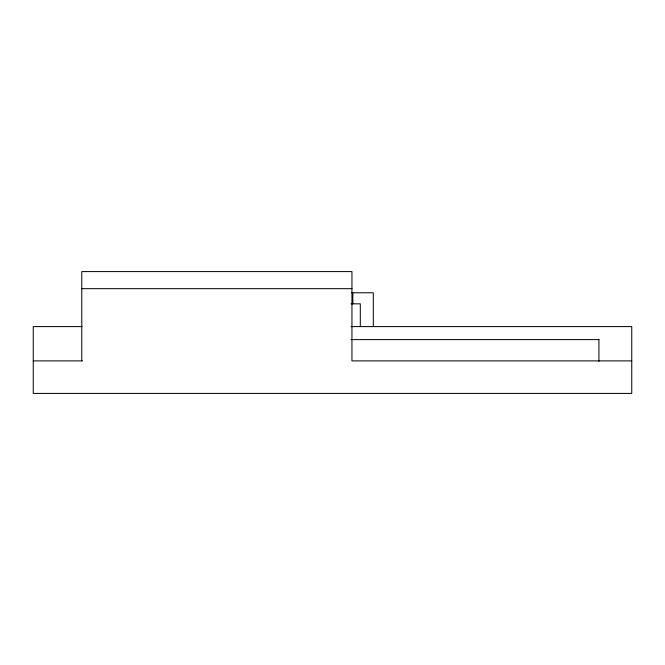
<?xml version="1.0" encoding="UTF-8"?>
<svg xmlns="http://www.w3.org/2000/svg" width="665" height="665" viewBox="0 0 665 665"><rect width="100%" height="100%" fill="white"/><g stroke="black" fill="none" stroke-linecap="round" stroke-linejoin="round"><path stroke-width="1" d="M81.778 288.676L351.951 288.676M351.61 292.775L373.314 292.775L373.314 326.598M351.029 303.83L360.305 303.83L360.305 326.598M82.086 326.598L33.25 326.598L33.25 393.414L631.75 393.414L631.75 326.598L351.029 326.598M351.004 339.607L598.999 339.607M33.25 360.887L82.485 360.887M631.75 360.887L351.951 360.887L351.951 271.586L81.778 271.586L81.778 360.887M598.924 339.607L598.924 361.428M352.824 292.775L352.824 303.83"/></g></svg>
